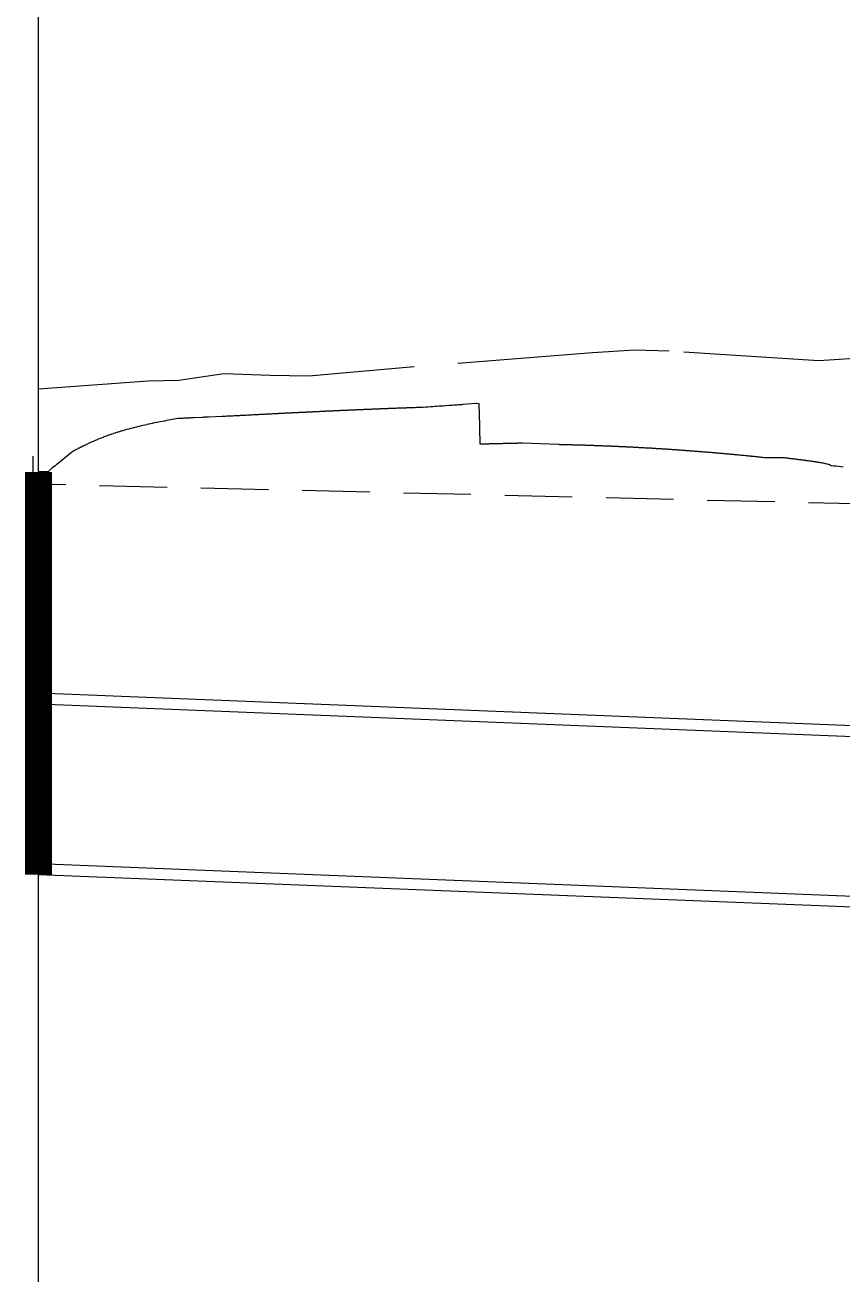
# Model space of a CAD drawing. Header units: metres. Extents: x 27 to 1668, y 87 to 577.
# Drawn here: x 425.61 to 455.85, y 323.75 to 370 of the extents above; entities that cross this region are included whole.
import ezdxf

# ---------------------------------------------------------------- set-up
doc = ezdxf.new("R2010")
doc.units = ezdxf.units.M
doc.linetypes.add('DASHED', pattern=[7.5, 5, -2.5])
doc.linetypes.add('HIDDEN', pattern=[3.75, 2.5, -1.25])
for name, color, linetype in [('c_Profile_design', 2, 'Continuous'), ('c_profile_existing', 251, 'DASHED'), ('c_swd_hgl', 150, 'HIDDEN'), ('C_SWD_PIPE_CL', 5, 'Continuous'), ('c_swd_pit', 5, 'Continuous'), ('C_TEXT_TABLE', 1, 'Continuous'), ('XREF', 7, 'Continuous')]:
    doc.layers.add(name, color=color, linetype=linetype)

# ---------------------------------------------------------------- blocks, each defined once
blk = doc.blocks.new('XD_SWD LS')
at = {"layer": 'c_Profile_design'}
for p, q in [((436.112, 355.663), (436.081, 355.661)), ((436.132, 355.664), (436.112, 355.663)), ((436.164, 355.666), (436.132, 355.664)), ((436.184, 355.666), (436.164, 355.666)), ((436.215, 355.668), (436.184, 355.666)), ((436.236, 355.669), (436.215, 355.668)), ((436.267, 355.671), (436.236, 355.669)), ((436.287, 355.671), (436.267, 355.671)), ((436.318, 355.673), (436.287, 355.671)), ((436.339, 355.674), (436.318, 355.673)), ((436.369, 355.675), (436.339, 355.674)), ((436.39, 355.676), (436.369, 355.675)), ((436.421, 355.678), (436.39, 355.676)), ((436.442, 355.679), (436.421, 355.678)), ((436.472, 355.68), (436.442, 355.679)), ((436.494, 355.681), (436.472, 355.68)), ((436.524, 355.683), (436.494, 355.681)), ((436.545, 355.684), (436.524, 355.683)), ((436.575, 355.685), (436.545, 355.684)), ((436.597, 355.686), (436.575, 355.685)), ((436.626, 355.688), (436.597, 355.686)), ((436.649, 355.689), (436.626, 355.688)), ((436.678, 355.69), (436.649, 355.689)), ((436.7, 355.691), (436.678, 355.69)), ((436.729, 355.693), (436.7, 355.691)), ((436.752, 355.694), (436.729, 355.693)), ((436.781, 355.695), (436.752, 355.694)), ((436.804, 355.696), (436.781, 355.695)), ((436.832, 355.697), (436.804, 355.696)), ((436.855, 355.698), (436.832, 355.697)), ((436.883, 355.7), (436.855, 355.698)), ((436.907, 355.701), (436.883, 355.7)), ((436.935, 355.702), (436.907, 355.701)), ((436.959, 355.703), (436.935, 355.702)), ((436.986, 355.705), (436.959, 355.703)), ((437.011, 355.706), (436.986, 355.705)), ((437.037, 355.707), (437.011, 355.706)), ((437.062, 355.708), (437.037, 355.707)), ((437.089, 355.709), (437.062, 355.708)), ((437.114, 355.71), (437.089, 355.709)), ((437.14, 355.712), (437.114, 355.71)), ((437.166, 355.713), (437.14, 355.712)), ((437.192, 355.714), (437.166, 355.713)), ((437.217, 355.715), (437.192, 355.714)), ((437.243, 355.716), (437.217, 355.715)), ((437.269, 355.717), (437.243, 355.716)), ((437.294, 355.719), (437.269, 355.717)), ((437.321, 355.72), (437.294, 355.719)), ((437.346, 355.721), (437.321, 355.72)), ((437.372, 355.722), (437.346, 355.721)), ((437.397, 355.723), (437.372, 355.722)), ((437.424, 355.724), (437.397, 355.723)), ((437.448, 355.726), (437.424, 355.724)), ((437.476, 355.727), (437.448, 355.726)), ((437.5, 355.728), (437.476, 355.727)), ((437.527, 355.729), (437.5, 355.728)), ((437.551, 355.73), (437.527, 355.729)), ((437.579, 355.731), (437.551, 355.73)), ((437.602, 355.733), (437.579, 355.731)), ((437.631, 355.734), (437.602, 355.733)), ((437.654, 355.735), (437.631, 355.734)), ((437.682, 355.736), (437.654, 355.735)), ((437.705, 355.737), (437.682, 355.736)), ((437.734, 355.738), (437.705, 355.737)), ((437.756, 355.739), (437.734, 355.738)), ((437.786, 355.741), (437.756, 355.739)), ((437.808, 355.742), (437.786, 355.741)), ((437.837, 355.743), (437.808, 355.742)), ((437.859, 355.744), (437.837, 355.743)), ((437.889, 355.745), (437.859, 355.744)), ((437.911, 355.746), (437.889, 355.745)), ((437.941, 355.747), (437.911, 355.746)), ((437.962, 355.748), (437.941, 355.747)), ((437.992, 355.75), (437.962, 355.748)), ((438.013, 355.751), (437.992, 355.75)), ((438.044, 355.752), (438.013, 355.751)), ((438.065, 355.753), (438.044, 355.752)), ((438.096, 355.754), (438.065, 355.753)), ((438.116, 355.755), (438.096, 355.754)), ((438.148, 355.756), (438.116, 355.755)), ((438.167, 355.757), (438.148, 355.756)), ((438.199, 355.758), (438.167, 355.757)), ((438.218, 355.759), (438.199, 355.758)), ((438.251, 355.761), (438.218, 355.759)), ((438.27, 355.762), (438.251, 355.761)), ((438.303, 355.763), (438.27, 355.762)), ((438.321, 355.764), (438.303, 355.763)), ((438.354, 355.765), (438.321, 355.764)), ((438.372, 355.766), (438.354, 355.765)), ((438.406, 355.767), (438.372, 355.766)), ((438.424, 355.768), (438.406, 355.767)), ((438.458, 355.769), (438.424, 355.768)), ((438.475, 355.77), (438.458, 355.769)), ((438.509, 355.772), (438.475, 355.77)), ((438.526, 355.772), (438.509, 355.772)), ((438.561, 355.774), (438.526, 355.772)), ((438.578, 355.774), (438.561, 355.774)), ((438.613, 355.776), (438.578, 355.774)), ((438.629, 355.777), (438.613, 355.776)), ((438.665, 355.778), (438.629, 355.777)), ((438.68, 355.779), (438.665, 355.778)), ((438.716, 355.78), (438.68, 355.779)), ((438.732, 355.781), (438.716, 355.78)), ((438.768, 355.782), (438.732, 355.781)), ((438.783, 355.783), (438.768, 355.782)), ((438.82, 355.784), (438.783, 355.783)), ((438.834, 355.785), (438.82, 355.784)), ((438.871, 355.786), (438.834, 355.785)), ((438.885, 355.787), (438.871, 355.786)), ((438.923, 355.788), (438.885, 355.787)), ((438.937, 355.789), (438.923, 355.788)), ((438.975, 355.79), (438.937, 355.789)), ((438.988, 355.791), (438.975, 355.79)), ((439.027, 355.792), (438.988, 355.791)), ((439.039, 355.793), (439.027, 355.792)), ((439.078, 355.794), (439.039, 355.793)), ((439.091, 355.795), (439.078, 355.794)), ((439.13, 355.796), (439.091, 355.795)), ((439.142, 355.797), (439.13, 355.796)), ((439.182, 355.798), (439.142, 355.797)), ((439.193, 355.799), (439.182, 355.798)), ((439.233, 355.8), (439.193, 355.799)), ((439.244, 355.801), (439.233, 355.8)), ((439.285, 355.802), (439.244, 355.801)), ((439.296, 355.803), (439.285, 355.802)), ((439.337, 355.804), (439.296, 355.803)), ((439.379, 355.806), (439.337, 355.804)), ((439.422, 355.807), (439.379, 355.806)), ((439.466, 355.809), (439.422, 355.807)), ((439.511, 355.81), (439.466, 355.809)), ((439.52, 355.81), (439.511, 355.81)), ((439.565, 355.812), (439.52, 355.81)), ((439.573, 355.812), (439.565, 355.812)), ((439.619, 355.814), (439.573, 355.812)), ((439.626, 355.814), (439.619, 355.814)), ((439.673, 355.816), (439.626, 355.814)), ((439.68, 355.816), (439.673, 355.816)), ((439.727, 355.817), (439.68, 355.816)), ((439.733, 355.818), (439.727, 355.817)), ((439.781, 355.819), (439.733, 355.818)), ((439.787, 355.819), (439.781, 355.819)), ((439.835, 355.821), (439.787, 355.819)), ((439.84, 355.821), (439.835, 355.821)), ((439.889, 355.823), (439.84, 355.821)), ((439.894, 355.823), (439.889, 355.823)), ((439.943, 355.825), (439.894, 355.823)), ((439.947, 355.825), (439.943, 355.825)), ((439.997, 355.827), (439.947, 355.825)), ((440, 355.827), (439.997, 355.827)), ((440.051, 355.829), (440, 355.827)), ((440.054, 355.829), (440.051, 355.829)), ((440.105, 355.831), (440.054, 355.829)), ((440.107, 355.831), (440.105, 355.831)), ((440.159, 355.832), (440.107, 355.831)), ((440.161, 355.832), (440.159, 355.832)), ((440.213, 355.834), (440.161, 355.832)), ((440.214, 355.834), (440.213, 355.834)), ((440.267, 355.836), (440.214, 355.834)), ((440.268, 355.836), (440.267, 355.836)), ((440.289, 355.837), (440.268, 355.836)), ((440.348, 355.841), (440.289, 355.837)), ((440.443, 355.848), (440.348, 355.841)), ((440.533, 355.854), (440.443, 355.848)), ((440.62, 355.86), (440.533, 355.854)), ((440.703, 355.865), (440.62, 355.86)), ((440.783, 355.871), (440.703, 355.865)), ((440.86, 355.876), (440.783, 355.871)), ((440.933, 355.881), (440.86, 355.876)), ((441.004, 355.886), (440.933, 355.881)), ((441.072, 355.891), (441.004, 355.886)), ((441.295, 355.907), (441.072, 355.891)), ((441.363, 355.911), (441.295, 355.907)), ((441.427, 355.916), (441.363, 355.911)), ((441.487, 355.92), (441.427, 355.916)), ((441.543, 355.924), (441.487, 355.92)), ((441.596, 355.927), (441.543, 355.924)), ((441.646, 355.931), (441.596, 355.927)), ((441.693, 355.934), (441.646, 355.931)), ((441.738, 355.937), (441.693, 355.934)), ((441.78, 355.94), (441.738, 355.937)), ((441.82, 355.943), (441.78, 355.94)), ((442.304, 355.978), (441.82, 355.943)), ((442.329, 355.978), (442.304, 355.978)), ((442.422, 355.977), (442.329, 355.978)), ((442.446, 355.151), (442.422, 355.977)), ((430.123, 355.202), (430.116, 355.199)), ((430.189, 355.215), (430.123, 355.202)), ((430.196, 355.218), (430.189, 355.215)), ((430.262, 355.231), (430.196, 355.218)), ((430.268, 355.234), (430.262, 355.231)), ((430.335, 355.247), (430.268, 355.234)), ((430.341, 355.25), (430.335, 355.247)), ((430.409, 355.262), (430.341, 355.25)), ((430.414, 355.265), (430.409, 355.262)), ((430.482, 355.278), (430.414, 355.265)), ((430.486, 355.28), (430.482, 355.278)), ((430.555, 355.293), (430.486, 355.28)), ((430.624, 355.306), (430.555, 355.293)), ((430.628, 355.307), (430.624, 355.306)), ((430.698, 355.32), (430.628, 355.307)), ((430.701, 355.322), (430.698, 355.32)), ((430.771, 355.335), (430.701, 355.322)), ((430.774, 355.336), (430.771, 355.335)), ((430.845, 355.349), (430.774, 355.336)), ((430.847, 355.35), (430.845, 355.349)), ((430.918, 355.363), (430.847, 355.35)), ((430.92, 355.364), (430.918, 355.363)), ((430.992, 355.377), (430.92, 355.364)), ((430.993, 355.378), (430.992, 355.377)), ((431.065, 355.39), (430.993, 355.378)), ((431.067, 355.391), (431.065, 355.39)), ((431.139, 355.404), (431.067, 355.391)), ((431.14, 355.404), (431.139, 355.404)), ((431.212, 355.417), (431.14, 355.404)), ((431.213, 355.417), (431.212, 355.417)), ((431.262, 355.426), (431.213, 355.417)), ((431.277, 355.426), (431.262, 355.426)), ((431.321, 355.428), (431.277, 355.426)), ((431.364, 355.43), (431.321, 355.428)), ((431.407, 355.432), (431.364, 355.43)), ((431.45, 355.434), (431.407, 355.432)), ((431.491, 355.436), (431.45, 355.434)), ((431.532, 355.438), (431.491, 355.436)), ((431.572, 355.439), (431.532, 355.438)), ((431.612, 355.441), (431.572, 355.439)), ((431.651, 355.443), (431.612, 355.441)), ((431.69, 355.445), (431.651, 355.443)), ((431.727, 355.446), (431.69, 355.445)), ((431.765, 355.448), (431.727, 355.446)), ((431.802, 355.45), (431.765, 355.448)), ((431.838, 355.451), (431.802, 355.45)), ((431.874, 355.453), (431.838, 355.451)), ((432.168, 355.468), (431.874, 355.453)), ((432.206, 355.47), (432.168, 355.468)), ((432.244, 355.473), (432.206, 355.47)), ((432.282, 355.475), (432.244, 355.473)), ((432.32, 355.477), (432.282, 355.475)), ((432.358, 355.479), (432.32, 355.477)), ((432.365, 355.479), (432.358, 355.479)), ((432.402, 355.482), (432.365, 355.479)), ((432.409, 355.482), (432.402, 355.482)), ((432.915, 355.501), (432.409, 355.482)), ((432.922, 355.501), (432.915, 355.501)), ((432.969, 355.503), (432.922, 355.501)), ((432.977, 355.504), (432.969, 355.503)), ((433.023, 355.506), (432.977, 355.504)), ((433.031, 355.506), (433.023, 355.506)), ((433.077, 355.509), (433.031, 355.506)), ((433.086, 355.509), (433.077, 355.509)), ((433.132, 355.512), (433.086, 355.509)), ((433.14, 355.512), (433.132, 355.512)), ((433.186, 355.514), (433.14, 355.512)), ((433.194, 355.515), (433.186, 355.514)), ((433.24, 355.517), (433.194, 355.515)), ((433.249, 355.517), (433.24, 355.517)), ((433.294, 355.52), (433.249, 355.517)), ((433.303, 355.52), (433.294, 355.52)), ((433.349, 355.523), (433.303, 355.52)), ((433.358, 355.523), (433.349, 355.523)), ((433.403, 355.525), (433.358, 355.523)), ((433.412, 355.526), (433.403, 355.525)), ((433.457, 355.528), (433.412, 355.526)), ((433.467, 355.528), (433.457, 355.528)), ((433.511, 355.531), (433.467, 355.528)), ((433.521, 355.531), (433.511, 355.531)), ((433.565, 355.533), (433.521, 355.531)), ((433.576, 355.534), (433.565, 355.533)), ((433.619, 355.536), (433.576, 355.534)), ((433.63, 355.536), (433.619, 355.536)), ((433.674, 355.538), (433.63, 355.536)), ((433.717, 355.541), (433.674, 355.538)), ((433.76, 355.543), (433.717, 355.541)), ((433.803, 355.545), (433.76, 355.543)), ((433.845, 355.548), (433.803, 355.545)), ((433.888, 355.55), (433.845, 355.548)), ((433.93, 355.552), (433.888, 355.55)), ((433.971, 355.554), (433.93, 355.552)), ((434.013, 355.557), (433.971, 355.554)), ((434.054, 355.559), (434.013, 355.557)), ((434.095, 355.561), (434.054, 355.559)), ((434.136, 355.563), (434.095, 355.561)), ((434.177, 355.565), (434.136, 355.563)), ((434.217, 355.568), (434.177, 355.565)), ((434.257, 355.57), (434.217, 355.568)), ((434.297, 355.572), (434.257, 355.57)), ((434.337, 355.574), (434.297, 355.572)), ((434.376, 355.576), (434.337, 355.574)), ((434.415, 355.578), (434.376, 355.576)), ((434.428, 355.579), (434.415, 355.578)), ((434.467, 355.581), (434.428, 355.579)), ((434.479, 355.581), (434.467, 355.581)), ((434.518, 355.584), (434.479, 355.581)), ((434.531, 355.584), (434.518, 355.584)), ((434.57, 355.586), (434.531, 355.584)), ((434.583, 355.587), (434.57, 355.586)), ((434.621, 355.589), (434.583, 355.587)), ((434.634, 355.589), (434.621, 355.589)), ((434.673, 355.591), (434.634, 355.589)), ((434.686, 355.592), (434.673, 355.591)), ((434.724, 355.594), (434.686, 355.592)), ((434.738, 355.595), (434.724, 355.594)), ((434.775, 355.597), (434.738, 355.595)), ((434.789, 355.597), (434.775, 355.597)), ((434.827, 355.599), (434.789, 355.597)), ((434.841, 355.6), (434.827, 355.599)), ((434.878, 355.602), (434.841, 355.6)), ((434.893, 355.603), (434.878, 355.602)), ((434.93, 355.604), (434.893, 355.603)), ((434.944, 355.605), (434.93, 355.604)), ((434.981, 355.607), (434.944, 355.605)), ((434.996, 355.608), (434.981, 355.607)), ((435.033, 355.61), (434.996, 355.608)), ((435.047, 355.61), (435.033, 355.61)), ((435.084, 355.612), (435.047, 355.61)), ((435.099, 355.613), (435.084, 355.612)), ((435.135, 355.615), (435.099, 355.613)), ((435.151, 355.616), (435.135, 355.615)), ((435.187, 355.617), (435.151, 355.616)), ((435.202, 355.618), (435.187, 355.617)), ((435.238, 355.62), (435.202, 355.618)), ((435.254, 355.621), (435.238, 355.62)), ((435.29, 355.623), (435.254, 355.621)), ((435.306, 355.623), (435.29, 355.623)), ((435.341, 355.625), (435.306, 355.623)), ((435.357, 355.626), (435.341, 355.625)), ((435.393, 355.628), (435.357, 355.626)), ((435.409, 355.628), (435.393, 355.628)), ((435.444, 355.63), (435.409, 355.628)), ((435.461, 355.631), (435.444, 355.63)), ((435.495, 355.633), (435.461, 355.631)), ((435.512, 355.634), (435.495, 355.633)), ((435.547, 355.635), (435.512, 355.634)), ((435.564, 355.636), (435.547, 355.635)), ((435.598, 355.638), (435.564, 355.636)), ((435.616, 355.639), (435.598, 355.638)), ((435.65, 355.64), (435.616, 355.639)), ((435.667, 355.641), (435.65, 355.64)), ((435.701, 355.643), (435.667, 355.641)), ((435.719, 355.644), (435.701, 355.643)), ((435.753, 355.646), (435.719, 355.644)), ((435.771, 355.646), (435.753, 355.646)), ((435.804, 355.648), (435.771, 355.646)), ((435.822, 355.649), (435.804, 355.648)), ((435.855, 355.651), (435.822, 355.649)), ((435.874, 355.651), (435.855, 355.651)), ((435.907, 355.653), (435.874, 355.651)), ((435.926, 355.654), (435.907, 355.653)), ((435.958, 355.656), (435.926, 355.654)), ((435.977, 355.656), (435.958, 355.656)), ((436.01, 355.658), (435.977, 355.656)), ((436.029, 355.659), (436.01, 355.658)), ((436.061, 355.661), (436.029, 355.659)), ((436.081, 355.661), (436.061, 355.661)), ((428.53, 354.744), (428.507, 354.73)), ((428.58, 354.758), (428.53, 354.744)), ((428.602, 354.771), (428.58, 354.758)), ((428.653, 354.785), (428.602, 354.771)), ((428.674, 354.798), (428.653, 354.785)), ((428.726, 354.812), (428.674, 354.798)), ((428.746, 354.824), (428.726, 354.812)), ((428.799, 354.838), (428.746, 354.824)), ((428.818, 354.849), (428.799, 354.838)), ((428.872, 354.864), (428.818, 354.849)), ((428.89, 354.874), (428.872, 354.864)), ((428.945, 354.887), (428.89, 354.874)), ((428.963, 354.897), (428.945, 354.887)), ((429.018, 354.91), (428.963, 354.897)), ((429.035, 354.919), (429.018, 354.91)), ((429.092, 354.932), (429.035, 354.919)), ((429.108, 354.941), (429.092, 354.932)), ((429.165, 354.954), (429.108, 354.941)), ((429.18, 354.962), (429.165, 354.954)), ((429.238, 354.975), (429.18, 354.962)), ((429.253, 354.983), (429.238, 354.975)), ((429.311, 354.996), (429.253, 354.983)), ((429.325, 355.004), (429.311, 354.996)), ((429.384, 355.017), (429.325, 355.004)), ((429.398, 355.024), (429.384, 355.017)), ((429.458, 355.037), (429.398, 355.024)), ((429.47, 355.043), (429.458, 355.037)), ((429.531, 355.056), (429.47, 355.043)), ((429.543, 355.062), (429.531, 355.056)), ((429.604, 355.075), (429.543, 355.062)), ((429.615, 355.081), (429.604, 355.075)), ((429.677, 355.094), (429.615, 355.081)), ((429.688, 355.099), (429.677, 355.094)), ((429.75, 355.112), (429.688, 355.099)), ((429.76, 355.117), (429.75, 355.112)), ((429.823, 355.13), (429.76, 355.117)), ((429.833, 355.135), (429.823, 355.13)), ((429.897, 355.148), (429.833, 355.135)), ((429.905, 355.152), (429.897, 355.148)), ((429.97, 355.165), (429.905, 355.152)), ((429.978, 355.169), (429.97, 355.165)), ((430.043, 355.182), (429.978, 355.169)), ((430.051, 355.186), (430.043, 355.182)), ((430.116, 355.199), (430.051, 355.186)), ((442.452, 354.948), (442.446, 355.151)), ((442.461, 354.611), (442.452, 354.948)), ((427.522, 354.285), (427.483, 354.255)), ((427.556, 354.296), (427.522, 354.285)), ((427.594, 354.324), (427.556, 354.296)), ((427.63, 354.335), (427.594, 354.324)), ((427.666, 354.361), (427.63, 354.335)), ((427.703, 354.373), (427.666, 354.361)), ((427.738, 354.398), (427.703, 354.373)), ((427.776, 354.41), (427.738, 354.398)), ((427.81, 354.434), (427.776, 354.41)), ((427.85, 354.446), (427.81, 354.434)), ((427.882, 354.469), (427.85, 354.446)), ((427.923, 354.481), (427.882, 354.469)), ((427.954, 354.502), (427.923, 354.481)), ((427.996, 354.515), (427.954, 354.502)), ((428.026, 354.535), (427.996, 354.515)), ((428.069, 354.548), (428.026, 354.535)), ((428.098, 354.567), (428.069, 354.548)), ((428.142, 354.581), (428.098, 354.567)), ((428.17, 354.599), (428.142, 354.581)), ((428.215, 354.612), (428.17, 354.599)), ((428.242, 354.629), (428.215, 354.612)), ((428.288, 354.643), (428.242, 354.629)), ((428.314, 354.659), (428.288, 354.643)), ((428.361, 354.673), (428.314, 354.659)), ((428.386, 354.688), (428.361, 354.673)), ((428.434, 354.702), (428.386, 354.688)), ((428.458, 354.716), (428.434, 354.702)), ((428.507, 354.73), (428.458, 354.716)), ((442.465, 354.476), (442.461, 354.611)), ((442.475, 354.476), (442.465, 354.476)), ((442.476, 354.476), (442.475, 354.476)), ((442.512, 354.477), (442.476, 354.476)), ((442.514, 354.477), (442.512, 354.477)), ((442.549, 354.478), (442.514, 354.477)), ((442.553, 354.478), (442.549, 354.478)), ((442.586, 354.479), (442.553, 354.478)), ((442.591, 354.479), (442.586, 354.479)), ((442.623, 354.48), (442.591, 354.479)), ((442.629, 354.48), (442.623, 354.48)), ((442.66, 354.481), (442.629, 354.48)), ((442.668, 354.481), (442.66, 354.481)), ((442.697, 354.482), (442.668, 354.481)), ((442.706, 354.482), (442.697, 354.482)), ((442.735, 354.483), (442.706, 354.482)), ((442.745, 354.483), (442.735, 354.483)), ((442.772, 354.484), (442.745, 354.483)), ((442.783, 354.484), (442.772, 354.484)), ((442.81, 354.485), (442.783, 354.484)), ((442.821, 354.485), (442.81, 354.485)), ((442.848, 354.485), (442.821, 354.485)), ((442.86, 354.486), (442.848, 354.485)), ((442.886, 354.486), (442.86, 354.486)), ((442.898, 354.487), (442.886, 354.486)), ((442.923, 354.487), (442.898, 354.487)), ((442.937, 354.488), (442.923, 354.487)), ((442.961, 354.488), (442.937, 354.488)), ((442.975, 354.489), (442.961, 354.488)), ((442.999, 354.489), (442.975, 354.489)), ((443.013, 354.49), (442.999, 354.489)), ((443.037, 354.49), (443.013, 354.49)), ((443.052, 354.49), (443.037, 354.49)), ((443.075, 354.491), (443.052, 354.49)), ((443.09, 354.491), (443.075, 354.491)), ((443.113, 354.492), (443.09, 354.491)), ((443.129, 354.492), (443.113, 354.492)), ((443.151, 354.493), (443.129, 354.492)), ((443.167, 354.493), (443.151, 354.493)), ((443.189, 354.494), (443.167, 354.493)), ((443.205, 354.494), (443.189, 354.494)), ((443.227, 354.495), (443.205, 354.494)), ((443.244, 354.495), (443.227, 354.495)), ((443.265, 354.496), (443.244, 354.495)), ((443.282, 354.496), (443.265, 354.496)), ((443.303, 354.497), (443.282, 354.496)), ((443.321, 354.497), (443.303, 354.497)), ((443.342, 354.498), (443.321, 354.497)), ((443.359, 354.498), (443.342, 354.498)), ((443.38, 354.499), (443.359, 354.498)), ((443.397, 354.499), (443.38, 354.499)), ((443.418, 354.499), (443.397, 354.499)), ((443.436, 354.5), (443.418, 354.499)), ((443.456, 354.5), (443.436, 354.5)), ((443.474, 354.501), (443.456, 354.5)), ((443.494, 354.501), (443.474, 354.501)), ((443.513, 354.502), (443.494, 354.501)), ((443.532, 354.502), (443.513, 354.502)), ((443.551, 354.503), (443.532, 354.502)), ((443.571, 354.503), (443.551, 354.503)), ((443.589, 354.504), (443.571, 354.503)), ((443.609, 354.504), (443.589, 354.504)), ((443.628, 354.505), (443.609, 354.504)), ((443.647, 354.505), (443.628, 354.505)), ((443.666, 354.506), (443.647, 354.505)), ((443.685, 354.506), (443.666, 354.506)), ((443.705, 354.506), (443.685, 354.506)), ((443.723, 354.507), (443.705, 354.506)), ((443.743, 354.507), (443.723, 354.507)), ((443.762, 354.508), (443.743, 354.507)), ((443.781, 354.508), (443.762, 354.508)), ((443.8, 354.509), (443.781, 354.508)), ((443.82, 354.509), (443.8, 354.509)), ((443.838, 354.51), (443.82, 354.509)), ((443.858, 354.51), (443.838, 354.51)), ((443.876, 354.511), (443.858, 354.51)), ((443.897, 354.511), (443.876, 354.511)), ((443.915, 354.512), (443.897, 354.511)), ((443.935, 354.512), (443.915, 354.512)), ((443.953, 354.513), (443.935, 354.512)), ((443.973, 354.513), (443.953, 354.513)), ((443.991, 354.514), (443.973, 354.513)), ((444.012, 354.514), (443.991, 354.514)), ((444.029, 354.514), (444.012, 354.514)), ((445.354, 354.46), (444.029, 354.514)), ((445.39, 354.46), (445.354, 354.46)), ((445.407, 354.459), (445.39, 354.46)), ((445.443, 354.459), (445.407, 354.459)), ((445.461, 354.458), (445.443, 354.459)), ((445.497, 354.458), (445.461, 354.458)), ((445.514, 354.456), (445.497, 354.458)), ((445.55, 354.457), (445.514, 354.456)), ((445.568, 354.455), (445.55, 354.457)), ((445.603, 354.455), (445.568, 354.455)), ((445.621, 354.454), (445.603, 354.455)), ((445.656, 354.454), (445.621, 354.454)), ((445.675, 354.453), (445.656, 354.454)), ((445.71, 354.453), (445.675, 354.453)), ((445.728, 354.451), (445.71, 354.453)), ((445.763, 354.451), (445.728, 354.451)), ((445.782, 354.45), (445.763, 354.451)), ((445.816, 354.45), (445.782, 354.45)), ((445.835, 354.449), (445.816, 354.45)), ((445.87, 354.449), (445.835, 354.449)), ((445.889, 354.447), (445.87, 354.449)), ((445.923, 354.447), (445.889, 354.447)), ((445.942, 354.446), (445.923, 354.447)), ((445.976, 354.446), (445.942, 354.446)), ((445.996, 354.444), (445.976, 354.446)), ((446.03, 354.444), (445.996, 354.444)), ((446.049, 354.443), (446.03, 354.444)), ((446.083, 354.443), (446.049, 354.443)), ((446.103, 354.441), (446.083, 354.443)), ((446.136, 354.441), (446.103, 354.441)), ((446.156, 354.44), (446.136, 354.441)), ((446.19, 354.44), (446.156, 354.44)), ((446.21, 354.438), (446.19, 354.44)), ((446.243, 354.438), (446.21, 354.438)), ((446.263, 354.437), (446.243, 354.438)), ((446.296, 354.437), (446.263, 354.437)), ((446.317, 354.435), (446.296, 354.437)), ((446.35, 354.435), (446.317, 354.435)), ((446.37, 354.433), (446.35, 354.435)), ((446.403, 354.433), (446.37, 354.433)), ((446.424, 354.431), (446.403, 354.433)), ((446.456, 354.431), (446.424, 354.431)), ((446.477, 354.43), (446.456, 354.431)), ((446.509, 354.43), (446.477, 354.43)), ((446.531, 354.428), (446.509, 354.43)), ((446.563, 354.428), (446.531, 354.428)), ((446.584, 354.426), (446.563, 354.428)), ((446.616, 354.426), (446.584, 354.426)), ((446.638, 354.424), (446.616, 354.426)), ((446.669, 354.424), (446.638, 354.424)), ((446.691, 354.422), (446.669, 354.424)), ((446.723, 354.422), (446.691, 354.422)), ((446.745, 354.42), (446.723, 354.422)), ((446.776, 354.42), (446.745, 354.42)), ((446.798, 354.419), (446.776, 354.42)), ((446.829, 354.418), (446.798, 354.419)), ((446.852, 354.417), (446.829, 354.418)), ((446.883, 354.416), (446.852, 354.417)), ((446.905, 354.415), (446.883, 354.416)), ((446.936, 354.414), (446.905, 354.415)), ((446.959, 354.412), (446.936, 354.414)), ((446.989, 354.412), (446.959, 354.412)), ((447.012, 354.41), (446.989, 354.412)), ((447.043, 354.41), (447.012, 354.41)), ((447.066, 354.408), (447.043, 354.41)), ((447.096, 354.408), (447.066, 354.408)), ((447.119, 354.406), (447.096, 354.408)), ((447.149, 354.406), (447.119, 354.406)), ((447.173, 354.404), (447.149, 354.406)), ((447.203, 354.404), (447.173, 354.404)), ((447.226, 354.402), (447.203, 354.404)), ((447.256, 354.402), (447.226, 354.402)), ((447.28, 354.4), (447.256, 354.402)), ((447.309, 354.399), (447.28, 354.4)), ((447.333, 354.397), (447.309, 354.399)), ((447.363, 354.397), (447.333, 354.397)), ((447.387, 354.395), (447.363, 354.397)), ((447.416, 354.395), (447.387, 354.395)), ((447.44, 354.393), (447.416, 354.395)), ((447.469, 354.392), (447.44, 354.393)), ((447.494, 354.39), (447.469, 354.392)), ((447.523, 354.39), (447.494, 354.39)), ((447.548, 354.388), (447.523, 354.39)), ((447.576, 354.388), (447.548, 354.388)), ((447.601, 354.385), (447.576, 354.388)), ((447.629, 354.385), (447.601, 354.385)), ((447.655, 354.383), (447.629, 354.385)), ((447.683, 354.383), (447.655, 354.383)), ((447.708, 354.381), (447.683, 354.383)), ((447.736, 354.38), (447.708, 354.381)), ((447.762, 354.378), (447.736, 354.38)), ((447.789, 354.378), (447.762, 354.378)), ((447.815, 354.375), (447.789, 354.378)), ((447.843, 354.375), (447.815, 354.375)), ((447.868, 354.373), (447.843, 354.375)), ((447.896, 354.373), (447.868, 354.373)), ((447.922, 354.37), (447.896, 354.373)), ((447.949, 354.37), (447.922, 354.37)), ((447.975, 354.368), (447.949, 354.37)), ((448.002, 354.367), (447.975, 354.368)), ((448.028, 354.365), (448.002, 354.367)), ((448.055, 354.365), (448.028, 354.365)), ((448.082, 354.362), (448.055, 354.365)), ((448.108, 354.362), (448.082, 354.362)), ((448.135, 354.359), (448.108, 354.362)), ((448.161, 354.359), (448.135, 354.359)), ((448.188, 354.357), (448.161, 354.359)), ((448.215, 354.356), (448.188, 354.357)), ((448.242, 354.354), (448.215, 354.356)), ((448.268, 354.354), (448.242, 354.354)), ((448.295, 354.351), (448.268, 354.354)), ((448.321, 354.351), (448.295, 354.351)), ((448.348, 354.348), (448.321, 354.351)), ((448.374, 354.348), (448.348, 354.348)), ((448.402, 354.345), (448.374, 354.348)), ((448.427, 354.345), (448.402, 354.345)), ((448.455, 354.342), (448.427, 354.345)), ((448.48, 354.342), (448.455, 354.342)), ((448.508, 354.339), (448.48, 354.342)), ((448.533, 354.339), (448.508, 354.339)), ((448.562, 354.336), (448.533, 354.339)), ((448.586, 354.336), (448.562, 354.336)), ((448.615, 354.333), (448.586, 354.336)), ((448.639, 354.333), (448.615, 354.333)), ((448.668, 354.33), (448.639, 354.333)), ((448.693, 354.33), (448.668, 354.33)), ((448.721, 354.327), (448.693, 354.33)), ((448.746, 354.327), (448.721, 354.327)), ((448.775, 354.324), (448.746, 354.327)), ((448.799, 354.324), (448.775, 354.324)), ((448.828, 354.321), (448.799, 354.324)), ((448.852, 354.321), (448.828, 354.321)), ((448.881, 354.318), (448.852, 354.321)), ((448.905, 354.318), (448.881, 354.318)), ((448.935, 354.315), (448.905, 354.318)), ((448.958, 354.314), (448.935, 354.315)), ((448.988, 354.311), (448.958, 354.314)), ((449.011, 354.311), (448.988, 354.311)), ((449.041, 354.308), (449.011, 354.311)), ((449.064, 354.308), (449.041, 354.308)), ((449.094, 354.305), (449.064, 354.308)), ((449.117, 354.304), (449.094, 354.305)), ((449.148, 354.301), (449.117, 354.304)), ((449.17, 354.301), (449.148, 354.301)), ((449.201, 354.298), (449.17, 354.301)), ((449.224, 354.298), (449.201, 354.298)), ((449.254, 354.295), (449.224, 354.298)), ((449.277, 354.294), (449.254, 354.295)), ((449.308, 354.291), (449.277, 354.294)), ((449.33, 354.291), (449.308, 354.291)), ((449.361, 354.288), (449.33, 354.291)), ((449.383, 354.287), (449.361, 354.288)), ((449.414, 354.284), (449.383, 354.287)), ((449.436, 354.284), (449.414, 354.284)), ((449.467, 354.281), (449.436, 354.284)), ((449.489, 354.28), (449.467, 354.281)), ((449.521, 354.277), (449.489, 354.28)), ((449.542, 354.277), (449.521, 354.277)), ((449.574, 354.274), (449.542, 354.277)), ((427.336, 354.17), (426.794, 353.73)), ((427.379, 354.203), (427.336, 354.17)), ((427.41, 354.213), (427.379, 354.203)), ((427.45, 354.245), (427.41, 354.213)), ((427.483, 354.255), (427.45, 354.245)), ((449.595, 354.273), (449.574, 354.274)), ((449.627, 354.27), (449.595, 354.273)), ((449.648, 354.27), (449.627, 354.27)), ((449.68, 354.266), (449.648, 354.27)), ((449.701, 354.266), (449.68, 354.266)), ((449.734, 354.263), (449.701, 354.266)), ((449.766, 354.259), (449.734, 354.263)), ((449.787, 354.259), (449.766, 354.259)), ((449.82, 354.256), (449.787, 354.259)), ((449.84, 354.255), (449.82, 354.256)), ((449.873, 354.252), (449.84, 354.255)), ((449.893, 354.251), (449.873, 354.252)), ((449.927, 354.248), (449.893, 354.251)), ((449.947, 354.248), (449.927, 354.248)), ((449.98, 354.244), (449.947, 354.248)), ((450, 354.244), (449.98, 354.244)), ((450.033, 354.24), (450, 354.244)), ((450.053, 354.24), (450.033, 354.24)), ((450.087, 354.236), (450.053, 354.24)), ((450.106, 354.236), (450.087, 354.236)), ((450.14, 354.232), (450.106, 354.236)), ((450.16, 354.232), (450.14, 354.232)), ((450.194, 354.228), (450.16, 354.232)), ((450.213, 354.228), (450.194, 354.228)), ((450.247, 354.224), (450.213, 354.228)), ((450.266, 354.224), (450.247, 354.224)), ((450.301, 354.22), (450.266, 354.224)), ((450.319, 354.22), (450.301, 354.22)), ((450.354, 354.216), (450.319, 354.22)), ((450.372, 354.216), (450.354, 354.216)), ((450.407, 354.212), (450.372, 354.216)), ((450.426, 354.212), (450.407, 354.212)), ((450.461, 354.208), (450.426, 354.212)), ((450.479, 354.208), (450.461, 354.208)), ((450.514, 354.204), (450.479, 354.208)), ((450.532, 354.204), (450.514, 354.204)), ((450.568, 354.2), (450.532, 354.204)), ((450.585, 354.199), (450.568, 354.2)), ((450.621, 354.196), (450.585, 354.199)), ((450.639, 354.195), (450.621, 354.196)), ((450.674, 354.191), (450.639, 354.195)), ((450.692, 354.191), (450.674, 354.191)), ((450.728, 354.187), (450.692, 354.191)), ((450.745, 354.187), (450.728, 354.187)), ((450.781, 354.183), (450.745, 354.187)), ((450.798, 354.182), (450.781, 354.183)), ((450.835, 354.178), (450.798, 354.182)), ((450.851, 354.178), (450.835, 354.178)), ((450.888, 354.174), (450.851, 354.178)), ((450.905, 354.174), (450.888, 354.174)), ((450.941, 354.17), (450.905, 354.174)), ((450.958, 354.169), (450.941, 354.17)), ((450.995, 354.165), (450.958, 354.169)), ((451.011, 354.165), (450.995, 354.165)), ((451.048, 354.161), (451.011, 354.165)), ((451.064, 354.16), (451.048, 354.161)), ((451.102, 354.156), (451.064, 354.16)), ((451.117, 354.156), (451.102, 354.156)), ((451.155, 354.152), (451.117, 354.156)), ((451.171, 354.151), (451.155, 354.152)), ((451.208, 354.147), (451.171, 354.151)), ((451.224, 354.147), (451.208, 354.147)), ((451.262, 354.142), (451.224, 354.147)), ((451.277, 354.142), (451.262, 354.142)), ((451.315, 354.138), (451.277, 354.142)), ((451.33, 354.137), (451.315, 354.138)), ((451.368, 354.133), (451.33, 354.137)), ((451.383, 354.133), (451.368, 354.133)), ((451.422, 354.128), (451.383, 354.133)), ((451.436, 354.128), (451.422, 354.128)), ((451.475, 354.124), (451.436, 354.128)), ((451.49, 354.123), (451.475, 354.124)), ((451.529, 354.119), (451.49, 354.123)), ((451.543, 354.118), (451.529, 354.119)), ((451.582, 354.114), (451.543, 354.118)), ((451.596, 354.114), (451.582, 354.114)), ((451.635, 354.109), (451.596, 354.114)), ((451.649, 354.109), (451.635, 354.109)), ((451.689, 354.104), (451.649, 354.109)), ((451.702, 354.104), (451.689, 354.104)), ((451.742, 354.099), (451.702, 354.104)), ((451.755, 354.099), (451.742, 354.099)), ((451.795, 354.095), (451.755, 354.099)), ((451.809, 354.094), (451.795, 354.095)), ((451.849, 354.09), (451.809, 354.094)), ((451.862, 354.089), (451.849, 354.09)), ((451.902, 354.085), (451.862, 354.089)), ((451.915, 354.084), (451.902, 354.085)), ((451.955, 354.08), (451.915, 354.084)), ((451.968, 354.079), (451.955, 354.08)), ((452.009, 354.075), (451.968, 354.079)), ((452.021, 354.074), (452.009, 354.075)), ((452.062, 354.069), (452.021, 354.074)), ((452.074, 354.069), (452.062, 354.069)), ((452.115, 354.064), (452.074, 354.069)), ((452.128, 354.064), (452.115, 354.064)), ((452.169, 354.059), (452.128, 354.064)), ((452.181, 354.059), (452.169, 354.059)), ((452.222, 354.054), (452.181, 354.059)), ((452.234, 354.054), (452.222, 354.054)), ((452.275, 354.049), (452.234, 354.054)), ((452.287, 354.048), (452.275, 354.049)), ((452.329, 354.044), (452.287, 354.048)), ((452.34, 354.043), (452.329, 354.044)), ((452.382, 354.038), (452.34, 354.043)), ((452.393, 354.038), (452.382, 354.038)), ((452.435, 354.033), (452.393, 354.038)), ((452.446, 354.033), (452.435, 354.033)), ((452.489, 354.028), (452.446, 354.033)), ((452.5, 354.027), (452.489, 354.028)), ((452.542, 354.022), (452.5, 354.027)), ((452.553, 354.022), (452.542, 354.022)), ((452.595, 354.017), (452.553, 354.022)), ((452.606, 354.017), (452.595, 354.017)), ((452.649, 354.011), (452.606, 354.017)), ((452.659, 354.011), (452.649, 354.011)), ((452.702, 354.006), (452.659, 354.011)), ((452.712, 354.006), (452.702, 354.006)), ((452.755, 354), (452.712, 354.006)), ((452.765, 354), (452.755, 354)), ((452.809, 353.995), (452.765, 354)), ((452.818, 353.995), (452.809, 353.995)), ((452.862, 353.989), (452.818, 353.995)), ((452.871, 353.989), (452.862, 353.989)), ((452.915, 353.984), (452.871, 353.989)), ((452.925, 353.983), (452.915, 353.984)), ((452.969, 353.978), (452.925, 353.983)), ((452.978, 353.978), (452.969, 353.978)), ((453.69, 353.973), (452.978, 353.978)), ((453.719, 353.968), (453.69, 353.973)), ((453.728, 353.968), (453.719, 353.968)), ((453.757, 353.964), (453.728, 353.968)), ((453.766, 353.964), (453.757, 353.964)), ((453.795, 353.959), (453.766, 353.964)), ((453.804, 353.959), (453.795, 353.959)), ((453.833, 353.955), (453.804, 353.959)), ((453.843, 353.955), (453.833, 353.955)), ((453.871, 353.95), (453.843, 353.955)), ((453.88, 353.95), (453.871, 353.95)), ((453.909, 353.945), (453.88, 353.95)), ((453.918, 353.946), (453.909, 353.945)), ((453.947, 353.941), (453.918, 353.946)), ((453.956, 353.941), (453.947, 353.941)), ((453.985, 353.936), (453.956, 353.941)), ((453.994, 353.937), (453.985, 353.936)), ((454.023, 353.932), (453.994, 353.937)), ((454.032, 353.932), (454.023, 353.932)), ((454.061, 353.927), (454.032, 353.932)), ((454.07, 353.928), (454.061, 353.927)), ((454.099, 353.922), (454.07, 353.928)), ((454.108, 353.923), (454.099, 353.922)), ((454.137, 353.918), (454.108, 353.923)), ((454.146, 353.918), (454.137, 353.918)), ((454.175, 353.913), (454.146, 353.918)), ((454.184, 353.914), (454.175, 353.913)), ((454.213, 353.908), (454.184, 353.914)), ((454.222, 353.909), (454.213, 353.908)), ((454.251, 353.904), (454.222, 353.909)), ((454.26, 353.904), (454.251, 353.904)), ((454.289, 353.899), (454.26, 353.904)), ((454.298, 353.9), (454.289, 353.899)), ((454.327, 353.894), (454.298, 353.9)), ((454.336, 353.895), (454.327, 353.894)), ((454.365, 353.889), (454.336, 353.895)), ((454.374, 353.89), (454.365, 353.889)), ((454.403, 353.884), (454.374, 353.89)), ((454.411, 353.885), (454.403, 353.884)), ((454.441, 353.879), (454.411, 353.885)), ((454.449, 353.88), (454.441, 353.879)), ((454.479, 353.874), (454.449, 353.88)), ((454.487, 353.876), (454.479, 353.874)), ((454.517, 353.869), (454.487, 353.876)), ((454.525, 353.871), (454.517, 353.869)), ((454.555, 353.864), (454.525, 353.871)), ((454.563, 353.866), (454.555, 353.864)), ((454.593, 353.859), (454.563, 353.866)), ((454.601, 353.861), (454.593, 353.859)), ((454.631, 353.854), (454.601, 353.861)), ((454.639, 353.855), (454.631, 353.854)), ((454.669, 353.849), (454.639, 353.855)), ((454.677, 353.85), (454.669, 353.849)), ((454.707, 353.844), (454.677, 353.85)), ((454.715, 353.845), (454.707, 353.844)), ((454.745, 353.838), (454.715, 353.845)), ((454.753, 353.84), (454.745, 353.838)), ((454.783, 353.833), (454.753, 353.84)), ((454.791, 353.834), (454.783, 353.833)), ((454.821, 353.827), (454.791, 353.834)), ((454.828, 353.829), (454.821, 353.827)), ((454.859, 353.821), (454.828, 353.829)), ((454.866, 353.823), (454.859, 353.821)), ((454.897, 353.816), (454.866, 353.823)), ((454.904, 353.817), (454.897, 353.816)), ((454.935, 353.81), (454.904, 353.817)), ((426.383, 353.45), (426.112, 353.45)), ((426.417, 353.45), (426.383, 353.45)), ((426.422, 353.45), (426.417, 353.45)), ((426.428, 353.45), (426.422, 353.45)), ((426.461, 353.45), (426.428, 353.45)), ((426.463, 353.45), (426.461, 353.45)), ((426.468, 353.455), (426.463, 353.45)), ((426.469, 353.455), (426.468, 353.455)), ((426.546, 353.527), (426.469, 353.455)), ((426.55, 353.528), (426.546, 353.527)), ((426.624, 353.596), (426.55, 353.528)), ((426.631, 353.599), (426.624, 353.596)), ((426.702, 353.662), (426.631, 353.599)), ((426.713, 353.666), (426.702, 353.662)), ((426.781, 353.725), (426.713, 353.666)), ((426.794, 353.73), (426.781, 353.725)), ((454.942, 353.811), (454.935, 353.81)), ((454.973, 353.803), (454.942, 353.811)), ((454.98, 353.805), (454.973, 353.803)), ((455.011, 353.797), (454.98, 353.805)), ((455.018, 353.799), (455.011, 353.797)), ((455.049, 353.79), (455.018, 353.799)), ((455.055, 353.792), (455.049, 353.79)), ((455.087, 353.784), (455.055, 353.792)), ((455.093, 353.786), (455.087, 353.784)), ((455.125, 353.776), (455.093, 353.786)), ((455.131, 353.779), (455.125, 353.776)), ((455.163, 353.769), (455.131, 353.779)), ((455.169, 353.771), (455.163, 353.769)), ((455.201, 353.761), (455.169, 353.771)), ((455.206, 353.763), (455.201, 353.761)), ((455.239, 353.752), (455.206, 353.763)), ((455.244, 353.755), (455.239, 353.752)), ((455.277, 353.743), (455.244, 353.755)), ((455.282, 353.745), (455.277, 353.743)), ((455.315, 353.733), (455.282, 353.745)), ((455.319, 353.735), (455.315, 353.733)), ((455.354, 353.722), (455.319, 353.735)), ((455.357, 353.724), (455.354, 353.722)), ((455.392, 353.71), (455.357, 353.724)), ((455.429, 353.694), (455.392, 353.71)), ((455.468, 353.678), (455.429, 353.694)), ((455.478, 353.674), (455.468, 353.678)), ((455.468, 353.678), (455.468, 353.678)), ((455.55, 353.667), (455.478, 353.674)), ((455.641, 353.658), (455.55, 353.667)), ((455.726, 353.65), (455.641, 353.658)), ((455.804, 353.642), (455.726, 353.65)), ((455.816, 353.638), (455.804, 353.642)), ((455.89, 353.63), (455.816, 353.638))]:
    blk.add_line(p, q, dxfattribs=at)
at = {"layer": 'c_profile_existing'}
for p, q in [((446.624, 357.854), (440.023, 357.343)), ((448.179, 357.955), (446.624, 357.854)), ((449.46, 357.926), (448.179, 357.955)), ((454.993, 357.564), (449.46, 357.926)), ((457.115, 357.696), (454.993, 357.564)), ((432.973, 357.084), (431.311, 356.835)), ((434.687, 357.021), (432.973, 357.084)), ((440.023, 357.343), (436.122, 356.992)), ((430.173, 356.813), (426.112, 356.512)), ((431.311, 356.835), (430.173, 356.813)), ((436.122, 356.992), (434.687, 357.021))]:
    blk.add_line(p, q, dxfattribs=at)
at = {"layer": 'c_swd_hgl'}
for p, q in [((425.912, 352.994), (425.912, 354.035)), ((426.112, 352.994), (426.112, 354.035)), ((457.115, 352.247), (426.112, 352.994)), ((426.112, 352.994), (426.112, 352.994))]:
    blk.add_line(p, q, dxfattribs=at)
at = {"layer": 'C_SWD_PIPE_CL'}
for p, q in [((457.115, 344.015), (426.112, 345.255)), ((457.115, 343.61), (426.112, 344.85)), ((457.115, 337.7), (426.112, 338.94)), ((457.115, 337.295), (426.112, 338.535))]:
    blk.add_line(p, q, dxfattribs=at)
at = {"layer": 'c_swd_pit', "flags": 128}
blk.add_lwpolyline([(426.112, 353.45, 1, 1, 0), (426.112, 338.535, 1, 1, 0)], format="xyseb", dxfattribs=at)
at = {"layer": 'C_TEXT_TABLE'}
blk.add_line((426.112, 280), (426.112, 465), dxfattribs=at)
blk.add_line((426.112, 280), (426.112, 465), dxfattribs=at)
blk.add_line((426.112, 280), (426.112, 465), dxfattribs=at)
blk.add_line((426.112, 280), (426.112, 465), dxfattribs=at)
blk.add_line((426.112, 280), (426.112, 465), dxfattribs=at)
blk.add_line((426.112, 280), (426.112, 465), dxfattribs=at)
blk.add_line((426.112, 280), (426.112, 465), dxfattribs=at)
blk.add_line((426.112, 280), (426.112, 465), dxfattribs=at)

msp = doc.modelspace()

# ---------------------------------------------------------------- block references
at = {"layer": 'XREF'}
msp.add_blockref('XD_SWD LS', (0, 0), dxfattribs=at)

doc.saveas('drawing.dxf')
